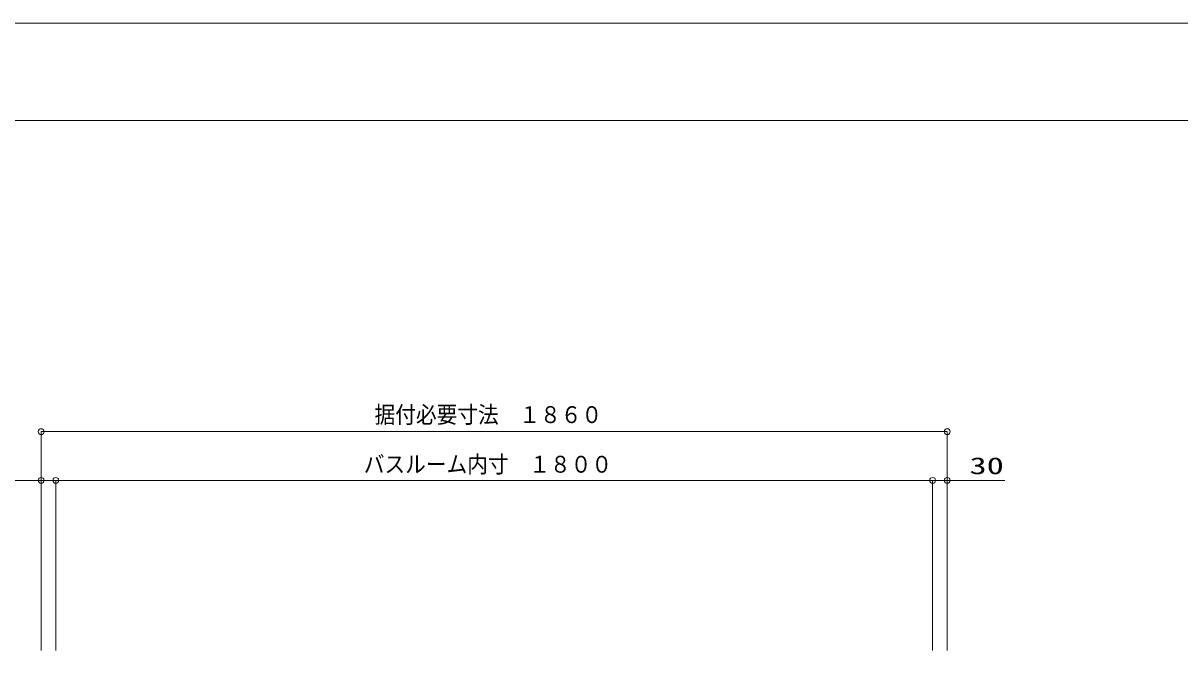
# Model space of a CAD drawing. Units: millimetres on the paper. Extents: x -305 to 305, y -152 to 152.
# Drawn here: x -206.8 to -88.1, y 82.8 to 148.5 of the extents above; entities that cross this region are included whole.
import ezdxf
from ezdxf.enums import TextEntityAlignment as Align

# ---------------------------------------------------------------- set-up
doc = ezdxf.new("R2010")
doc.units = ezdxf.units.MM
for name, color, linetype, lineweight in [('0-0_0', 7, 'Continuous', 9), ('0-3_図面枠', 3, 'Continuous', 9), ('0-4_DEFPOINTS', 7, 'Continuous', 9)]:
    doc.layers.add(name, color=color, linetype=linetype, lineweight=lineweight)
doc.styles.add('ＭＳ ゴシック', font='')
doc.styles.get('ＭＳ ゴシック').set_extended_font_data('MS Gothic')

# ---------------------------------------------------------------- blocks, each defined once
blk = doc.blocks.new('_ORIGIN')
at = {"layer": '0-0_0'}
blk.add_line((0, 0), (-1, 0), dxfattribs=at)
blk.add_circle((0, 0), 0.5, dxfattribs=at)

msp = doc.modelspace()

# ---------------------------------------------------------------- linework, layer by layer
at = {"layer": '0-0_0'}
for p, q in [((-204.934, 84.112), (-204.934, 106.572)), ((-204.334, 106.572), (-112.534, 106.572)), ((-111.934, 84.112), (-111.934, 106.572)), ((-205.534, 101.572), (-206.134, 101.572)), ((-203.434, 101.572), (-204.934, 101.572)), ((-203.434, 84.112), (-203.434, 101.572)), ((-202.834, 101.572), (-114.034, 101.572)), ((-202.834, 101.572), (-202.234, 101.572)), ((-114.034, 101.573), (-114.634, 101.573)), ((-113.434, 100.033), (-113.434, 101.573)), ((-111.934, 101.573), (-113.434, 101.573)), ((-113.434, 84.112), (-113.434, 101.572)), ((-111.934, 84.112), (-111.934, 101.573)), ((-111.934, 101.573), (-106.032, 101.573)), ((-111.334, 101.573), (-110.734, 101.573))]:
    msp.add_line(p, q, dxfattribs=at)
msp.add_lwpolyline([(-204.934, 84.112), (-204.934, 101.572), (-210.971, 101.572)], dxfattribs=at)
at = {"layer": '0-3_図面枠'}
msp.add_lwpolyline([(-291.017, -138.498), (108.983, -138.498), (108.983, 138.502), (-291.017, 138.502)], close=True, dxfattribs=at)
at = {"layer": '0-4_DEFPOINTS'}
msp.add_line((118.983, 148.502), (-301.017, 148.502), dxfattribs=at)

# ---------------------------------------------------------------- block references
at = {"layer": '0-0_0', "xscale": 0.6, "yscale": 0.6, "rotation": 180}
for p in [(-204.934, 106.572), (-203.434, 101.572), (-203.434, 101.572), (-111.934, 101.573)]:
    msp.add_blockref('_ORIGIN', p, dxfattribs=at)
at = {"layer": '0-0_0', "xscale": 0.6, "yscale": 0.6}
for p in [(-111.934, 106.572), (-204.934, 101.572), (-113.434, 101.573), (-113.434, 101.572)]:
    msp.add_blockref('_ORIGIN', p, dxfattribs=at)

# ---------------------------------------------------------------- texts
at = {"layer": '0-0_0', "style": 'ＭＳ ゴシック'}
for s, width, p in [('据付必要寸法\u3000１８６０', 0.9, (-170.717, 106.935)), ('バスルーム内寸\u3000１８００', 0.9, (-171.821, 101.842)), ('30', 1.5, (-109.653, 101.69))]:
    msp.add_text(s, height=1.73, dxfattribs=dict(at, width=width)).set_placement(p, align=Align.BOTTOM_LEFT)

doc.saveas('drawing.dxf')
